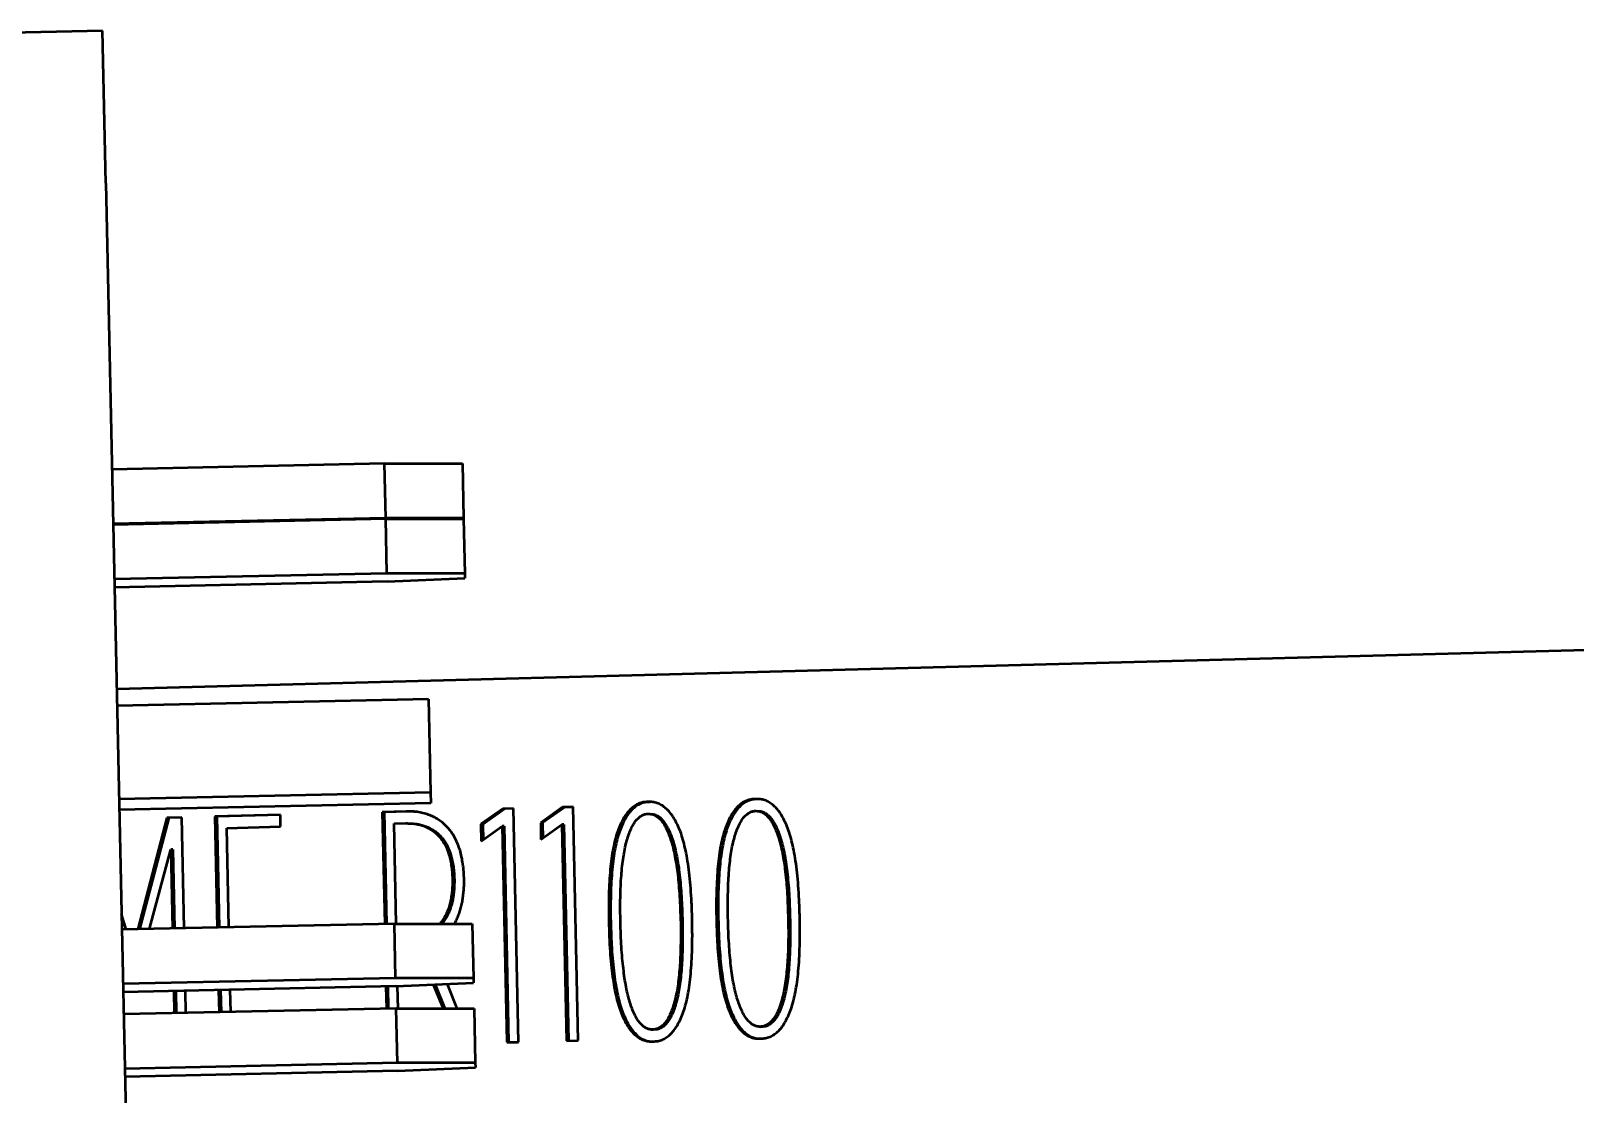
# Model space of a CAD drawing. Header units: millimetres. Extents: x 0 to 2625, y 0 to 1856.
# Drawn here: x 1543.48 to 1563.3, y 1325.81 to 1339.47 of the extents above; entities that cross this region are included whole.
import ezdxf

# ---------------------------------------------------------------- set-up
doc = ezdxf.new("R2010")
doc.units = ezdxf.units.MM
doc.header["$LTSCALE"] = 6.25
doc.layers.add('Visible (ISO)', color=7, linetype='Continuous', lineweight=50)

msp = doc.modelspace()

# ---------------------------------------------------------------- linework, layer by layer
at = {"layer": 'Visible (ISO)'}
for p, q in [((1544.398, 1339.47), (1535.9, 1339.288)), ((1544.44, 1337.514), (1544.398, 1339.47)), ((1544.44, 1337.514), (1545.285, 1298.11)), ((1548.018, 1333.913), (1544.519, 1333.838)), ((1548.033, 1333.213), (1548.018, 1333.913)), ((1548.018, 1333.913), (1549.019, 1333.913)), ((1549.019, 1333.913), (1549.034, 1333.213)), ((1548.033, 1333.213), (1544.534, 1333.138)), ((1548.034, 1333.202), (1544.534, 1333.127)), ((1549.034, 1333.213), (1548.033, 1333.213)), ((1548.049, 1332.502), (1548.034, 1333.202)), ((1548.034, 1333.202), (1549.034, 1333.202)), ((1549.034, 1333.213), (1549.034, 1333.202)), ((1549.034, 1333.202), (1549.049, 1332.502)), ((1548.049, 1332.502), (1544.549, 1332.427)), ((1549.049, 1332.502), (1548.049, 1332.502)), ((1548.051, 1332.399), (1549.05, 1332.441)), ((1549.049, 1332.502), (1549.05, 1332.441)), ((1548.051, 1332.399), (1544.552, 1332.323)), ((1544.58, 1331.018), (1566.082, 1331.593)), ((1548.583, 1330.887), (1544.584, 1330.802)), ((1548.583, 1330.887), (1548.609, 1329.688)), ((1548.609, 1329.688), (1544.61, 1329.602)), ((1548.609, 1329.688), (1548.612, 1329.553)), ((1548.612, 1329.553), (1544.613, 1329.467)), ((1548.296, 1329.445), (1547.989, 1329.438)), ((1547.989, 1329.438), (1548.02, 1328.002)), ((1548.013, 1329.436), (1547.989, 1329.438)), ((1548.32, 1329.444), (1548.013, 1329.436)), ((1548.013, 1329.436), (1548.044, 1328.002)), ((1548.32, 1329.444), (1548.296, 1329.445)), ((1549.538, 1329.479), (1549.255, 1329.281)), ((1549.562, 1329.478), (1549.279, 1329.279)), ((1549.673, 1329.483), (1549.538, 1329.479)), ((1549.562, 1329.478), (1549.538, 1329.479)), ((1549.673, 1329.481), (1549.562, 1329.478)), ((1549.737, 1326.484), (1549.673, 1329.483)), ((1550.305, 1329.5), (1550.023, 1329.301)), ((1550.329, 1329.498), (1550.047, 1329.3)), ((1550.44, 1329.503), (1550.305, 1329.5)), ((1550.329, 1329.498), (1550.305, 1329.5)), ((1550.44, 1329.501), (1550.329, 1329.498)), ((1550.504, 1326.505), (1550.44, 1329.503)), ((1551.424, 1329.566), (1551.4, 1329.568)), ((1552.805, 1329.603), (1552.781, 1329.605)), ((1552.804, 1329.451), (1552.828, 1329.449)), ((1545.225, 1329.364), (1544.849, 1327.934)), ((1545.249, 1329.362), (1544.874, 1327.934)), ((1545.414, 1329.369), (1545.225, 1329.364)), ((1545.249, 1329.362), (1545.225, 1329.364)), ((1545.414, 1329.367), (1545.249, 1329.362)), ((1545.444, 1327.946), (1545.414, 1329.369)), ((1546.681, 1329.403), (1545.841, 1329.38)), ((1545.841, 1329.38), (1545.871, 1327.956)), ((1545.865, 1329.379), (1545.841, 1329.38)), ((1546.681, 1329.401), (1545.865, 1329.379)), ((1545.865, 1329.379), (1545.895, 1327.956)), ((1545.993, 1329.231), (1546.684, 1329.25)), ((1546.684, 1329.25), (1546.681, 1329.403)), ((1548.141, 1329.289), (1548.292, 1329.293)), ((1548.169, 1328.004), (1548.141, 1329.289)), ((1548.364, 1329.291), (1548.388, 1329.289)), ((1549.255, 1329.281), (1549.26, 1329.065)), ((1549.279, 1329.279), (1549.255, 1329.281)), ((1549.26, 1329.065), (1549.529, 1329.258)), ((1549.279, 1329.279), (1549.283, 1329.082)), ((1549.529, 1329.258), (1549.588, 1326.48)), ((1549.553, 1329.256), (1549.529, 1329.258)), ((1549.553, 1329.256), (1549.612, 1326.481)), ((1550.023, 1329.301), (1550.027, 1329.085)), ((1550.047, 1329.3), (1550.023, 1329.301)), ((1550.027, 1329.085), (1550.296, 1329.278)), ((1550.047, 1329.3), (1550.051, 1329.102)), ((1550.296, 1329.278), (1550.356, 1326.501)), ((1550.32, 1329.277), (1550.296, 1329.278)), ((1550.32, 1329.277), (1550.38, 1326.501)), ((1551.422, 1329.414), (1551.446, 1329.412)), ((1546.02, 1327.959), (1545.993, 1329.231)), ((1545, 1327.937), (1545.274, 1328.958)), ((1545.274, 1328.958), (1545.296, 1327.943)), ((1545.298, 1328.956), (1545.274, 1328.958)), ((1545.298, 1328.956), (1545.32, 1327.944)), ((1548.89, 1328.584), (1548.891, 1328.575)), ((1548.914, 1328.582), (1548.89, 1328.584)), ((1548.915, 1328.574), (1548.891, 1328.575)), ((1548.914, 1328.582), (1548.915, 1328.574)), ((1549.039, 1328.584), (1549.039, 1328.592)), ((1544.701, 1327.931), (1544.642, 1328.125)), ((1550.898, 1328.046), (1550.9, 1327.976)), ((1550.922, 1328.044), (1550.898, 1328.046)), ((1550.922, 1328.044), (1550.924, 1327.975)), ((1551.048, 1327.989), (1551.047, 1328.059)), ((1551.819, 1328.07), (1551.821, 1328.001)), ((1551.843, 1328.069), (1551.845, 1327.999)), ((1551.969, 1328.013), (1551.968, 1328.083)), ((1552.279, 1328.083), (1552.281, 1328.013)), ((1552.303, 1328.081), (1552.279, 1328.083)), ((1552.303, 1328.081), (1552.305, 1328.012)), ((1552.43, 1328.026), (1552.428, 1328.096)), ((1553.2, 1328.107), (1553.202, 1328.038)), ((1553.224, 1328.106), (1553.226, 1328.036)), ((1553.35, 1328.05), (1553.349, 1328.12)), ((1548.145, 1328.004), (1544.646, 1327.929)), ((1548.16, 1327.305), (1548.145, 1328.004)), ((1548.145, 1328.004), (1549.145, 1328.004)), ((1549.145, 1328.004), (1549.16, 1327.305)), ((1551.845, 1327.999), (1551.821, 1328.001)), ((1553.226, 1328.036), (1553.202, 1328.038)), ((1548.16, 1327.305), (1544.661, 1327.23)), ((1549.16, 1327.305), (1548.16, 1327.305)), ((1549.16, 1327.305), (1549.162, 1327.244)), ((1548.162, 1327.201), (1544.663, 1327.126)), ((1545.313, 1327.14), (1545.319, 1326.855)), ((1545.337, 1327.14), (1545.343, 1326.855)), ((1545.468, 1326.858), (1545.462, 1327.143)), ((1545.888, 1327.152), (1545.895, 1326.867)), ((1545.912, 1327.153), (1545.919, 1326.868)), ((1546.043, 1326.87), (1546.037, 1327.155)), ((1548.037, 1327.198), (1548.043, 1326.913)), ((1548.061, 1327.199), (1548.067, 1326.914)), ((1548.162, 1327.201), (1549.162, 1327.244)), ((1548.192, 1326.916), (1548.186, 1327.202)), ((1548.644, 1327.222), (1548.769, 1326.916)), ((1548.667, 1327.223), (1548.792, 1326.916)), ((1548.952, 1326.916), (1548.825, 1327.229)), ((1548.168, 1326.916), (1544.669, 1326.841)), ((1548.183, 1326.216), (1548.168, 1326.916)), ((1548.168, 1326.916), (1549.169, 1326.916)), ((1549.169, 1326.916), (1549.184, 1326.216)), ((1552.825, 1326.682), (1552.849, 1326.68)), ((1552.868, 1326.68), (1552.844, 1326.681)), ((1549.588, 1326.48), (1549.737, 1326.484)), ((1550.356, 1326.501), (1550.504, 1326.505)), ((1551.443, 1326.645), (1551.467, 1326.643)), ((1551.487, 1326.643), (1551.463, 1326.644)), ((1551.466, 1326.491), (1551.467, 1326.491)), ((1552.847, 1326.528), (1552.848, 1326.528)), ((1548.183, 1326.216), (1544.684, 1326.141)), ((1548.186, 1326.112), (1544.686, 1326.037)), ((1549.184, 1326.216), (1548.183, 1326.216)), ((1548.186, 1326.112), (1549.185, 1326.155)), ((1549.184, 1326.216), (1549.185, 1326.155))]:
    msp.add_line(p, q, dxfattribs=at)
for points, knots in [([(1549.039, 1328.592), (1549.038, 1328.627), (1549.035, 1328.694), (1549.022, 1328.791), (1549.005, 1328.882), (1548.983, 1328.966), (1548.953, 1329.043), (1548.919, 1329.115), (1548.878, 1329.18), (1548.832, 1329.237), (1548.78, 1329.288), (1548.724, 1329.332), (1548.664, 1329.369), (1548.599, 1329.399), (1548.529, 1329.421), (1548.455, 1329.437), (1548.377, 1329.445), (1548.323, 1329.445), (1548.296, 1329.445)], [0, 0, 0, 0, 0.07965, 0.154511, 0.225278, 0.292309, 0.355895, 0.416753, 0.475698, 0.533075, 0.58939, 0.644693, 0.700068, 0.755831, 0.813396, 0.872842, 0.934993, 1, 1, 1, 1]), ([(1551.4, 1329.568), (1551.38, 1329.567), (1551.34, 1329.565), (1551.283, 1329.547), (1551.229, 1329.519), (1551.179, 1329.479), (1551.133, 1329.428), (1551.09, 1329.365), (1551.052, 1329.291), (1551.016, 1329.206), (1550.984, 1329.109), (1550.959, 1328.997), (1550.936, 1328.873), (1550.919, 1328.734), (1550.907, 1328.581), (1550.899, 1328.415), (1550.896, 1328.235), (1550.897, 1328.11), (1550.898, 1328.046)], [0, 0, 0, 0, 0.035505, 0.070321, 0.105352, 0.142144, 0.181992, 0.225301, 0.273085, 0.325736, 0.384145, 0.449484, 0.52226, 0.602207, 0.689878, 0.785478, 0.8887, 1, 1, 1, 1]), ([(1551.424, 1329.566), (1551.404, 1329.566), (1551.364, 1329.564), (1551.307, 1329.546), (1551.253, 1329.517), (1551.203, 1329.477), (1551.157, 1329.426), (1551.114, 1329.363), (1551.076, 1329.289), (1551.04, 1329.204), (1551.008, 1329.107), (1550.983, 1328.996), (1550.96, 1328.871), (1550.943, 1328.732), (1550.931, 1328.58), (1550.923, 1328.414), (1550.92, 1328.233), (1550.921, 1328.109), (1550.922, 1328.044)], [0, 0, 0, 0, 0.035505, 0.070321, 0.105352, 0.142144, 0.181992, 0.225301, 0.273085, 0.325736, 0.384145, 0.449484, 0.52226, 0.602207, 0.689878, 0.785478, 0.8887, 1, 1, 1, 1]), ([(1551.968, 1328.083), (1551.966, 1328.148), (1551.962, 1328.272), (1551.951, 1328.451), (1551.935, 1328.617), (1551.917, 1328.768), (1551.894, 1328.905), (1551.866, 1329.028), (1551.836, 1329.137), (1551.8, 1329.232), (1551.76, 1329.314), (1551.719, 1329.385), (1551.674, 1329.445), (1551.625, 1329.492), (1551.574, 1329.529), (1551.519, 1329.554), (1551.46, 1329.568), (1551.42, 1329.568), (1551.4, 1329.568)], [0, 0, 0, 0, 0.111549, 0.214818, 0.310436, 0.39845, 0.478358, 0.551069, 0.616319, 0.674622, 0.726832, 0.774494, 0.817688, 0.857188, 0.894124, 0.929139, 0.964001, 1, 1, 1, 1]), ([(1552.781, 1329.605), (1552.761, 1329.604), (1552.722, 1329.602), (1552.664, 1329.584), (1552.61, 1329.556), (1552.56, 1329.516), (1552.514, 1329.464), (1552.471, 1329.402), (1552.433, 1329.328), (1552.397, 1329.243), (1552.366, 1329.146), (1552.34, 1329.034), (1552.317, 1328.91), (1552.3, 1328.771), (1552.289, 1328.618), (1552.28, 1328.452), (1552.277, 1328.272), (1552.278, 1328.147), (1552.279, 1328.083)], [0, 0, 0, 0, 0.035505, 0.070321, 0.105352, 0.142144, 0.181992, 0.225301, 0.273085, 0.325736, 0.384145, 0.449484, 0.52226, 0.602207, 0.689878, 0.785478, 0.8887, 1, 1, 1, 1]), ([(1552.805, 1329.603), (1552.785, 1329.602), (1552.746, 1329.601), (1552.688, 1329.583), (1552.634, 1329.554), (1552.584, 1329.514), (1552.538, 1329.463), (1552.495, 1329.4), (1552.457, 1329.326), (1552.421, 1329.241), (1552.39, 1329.144), (1552.364, 1329.033), (1552.342, 1328.908), (1552.324, 1328.769), (1552.313, 1328.617), (1552.304, 1328.451), (1552.301, 1328.27), (1552.302, 1328.146), (1552.303, 1328.081)], [0, 0, 0, 0, 0.035505, 0.070321, 0.105352, 0.142144, 0.181992, 0.225301, 0.273085, 0.325736, 0.384145, 0.449484, 0.52226, 0.602207, 0.689878, 0.785478, 0.8887, 1, 1, 1, 1]), ([(1552.428, 1328.096), (1552.427, 1328.151), (1552.425, 1328.257), (1552.428, 1328.411), (1552.433, 1328.555), (1552.442, 1328.687), (1552.453, 1328.809), (1552.469, 1328.92), (1552.487, 1329.02), (1552.51, 1329.11), (1552.535, 1329.189), (1552.563, 1329.258), (1552.594, 1329.316), (1552.625, 1329.365), (1552.662, 1329.402), (1552.7, 1329.43), (1552.741, 1329.448), (1552.77, 1329.451), (1552.785, 1329.452)], [0, 0, 0, 0, 0.110262, 0.213766, 0.309931, 0.398859, 0.480559, 0.555653, 0.623822, 0.68577, 0.741127, 0.790951, 0.83488, 0.87394, 0.908766, 0.940439, 0.970027, 1, 1, 1, 1]), ([(1553.349, 1328.12), (1553.347, 1328.185), (1553.343, 1328.309), (1553.332, 1328.488), (1553.316, 1328.654), (1553.298, 1328.805), (1553.275, 1328.942), (1553.247, 1329.065), (1553.217, 1329.174), (1553.181, 1329.269), (1553.142, 1329.351), (1553.101, 1329.422), (1553.055, 1329.482), (1553.006, 1329.529), (1552.955, 1329.566), (1552.9, 1329.591), (1552.842, 1329.605), (1552.802, 1329.605), (1552.781, 1329.605)], [0, 0, 0, 0, 0.111549, 0.214818, 0.310436, 0.39845, 0.478358, 0.551069, 0.616319, 0.674622, 0.726832, 0.774494, 0.817688, 0.857188, 0.894124, 0.929139, 0.964001, 1, 1, 1, 1]), ([(1552.785, 1329.452), (1552.799, 1329.451), (1552.828, 1329.45), (1552.871, 1329.435), (1552.91, 1329.408), (1552.948, 1329.372), (1552.982, 1329.325), (1553.015, 1329.268), (1553.046, 1329.199), (1553.074, 1329.121), (1553.101, 1329.032), (1553.123, 1328.932), (1553.144, 1328.821), (1553.161, 1328.699), (1553.175, 1328.567), (1553.187, 1328.423), (1553.195, 1328.269), (1553.198, 1328.162), (1553.2, 1328.107)], [0, 0, 0, 0, 0.029799, 0.059601, 0.091318, 0.126226, 0.165391, 0.209422, 0.259332, 0.315144, 0.377127, 0.445303, 0.520366, 0.602459, 0.691243, 0.786849, 0.889752, 1, 1, 1, 1]), ([(1552.828, 1329.449), (1552.836, 1329.449), (1552.858, 1329.447), (1552.895, 1329.433), (1552.934, 1329.407), (1552.972, 1329.371), (1553.006, 1329.323), (1553.039, 1329.266), (1553.07, 1329.198), (1553.098, 1329.119), (1553.125, 1329.03), (1553.148, 1328.93), (1553.168, 1328.819), (1553.185, 1328.698), (1553.199, 1328.565), (1553.211, 1328.422), (1553.219, 1328.268), (1553.222, 1328.161), (1553.224, 1328.106)], [0.0130166, 0.0130166, 0.0130166, 0.0130166, 0.0297992, 0.0596012, 0.0913175, 0.1262262, 0.1653906, 0.2094219, 0.2593322, 0.3151435, 0.3771272, 0.4453027, 0.5203663, 0.6024595, 0.6912435, 0.7868493, 0.8897524, 1, 1, 1, 1]), ([(1548.292, 1329.293), (1548.313, 1329.293), (1548.355, 1329.292), (1548.417, 1329.286), (1548.475, 1329.273), (1548.531, 1329.256), (1548.582, 1329.231), (1548.632, 1329.203), (1548.677, 1329.167), (1548.719, 1329.126), (1548.757, 1329.079), (1548.79, 1329.026), (1548.819, 1328.967), (1548.842, 1328.902), (1548.862, 1328.831), (1548.876, 1328.754), (1548.886, 1328.671), (1548.889, 1328.614), (1548.89, 1328.584)], [0, 0, 0, 0, 0.062007, 0.121488, 0.179155, 0.234766, 0.289357, 0.343625, 0.398372, 0.454001, 0.511188, 0.570118, 0.631697, 0.696642, 0.765392, 0.838714, 0.916651, 1, 1, 1, 1]), ([(1548.388, 1329.289), (1548.406, 1329.288), (1548.443, 1329.284), (1548.499, 1329.272), (1548.555, 1329.254), (1548.606, 1329.23), (1548.656, 1329.201), (1548.701, 1329.165), (1548.743, 1329.124), (1548.781, 1329.078), (1548.814, 1329.024), (1548.843, 1328.965), (1548.866, 1328.9), (1548.886, 1328.829), (1548.9, 1328.752), (1548.911, 1328.669), (1548.913, 1328.612), (1548.914, 1328.582)], [0.0695943, 0.0695943, 0.0695943, 0.0695943, 0.1214879, 0.179155, 0.2347662, 0.289357, 0.3436252, 0.3983721, 0.4540013, 0.5111877, 0.5701176, 0.6316965, 0.6966422, 0.7653923, 0.838714, 0.9166505, 1, 1, 1, 1]), ([(1551.047, 1328.059), (1551.046, 1328.114), (1551.044, 1328.22), (1551.047, 1328.374), (1551.051, 1328.518), (1551.061, 1328.65), (1551.072, 1328.772), (1551.088, 1328.883), (1551.106, 1328.983), (1551.129, 1329.073), (1551.154, 1329.152), (1551.181, 1329.221), (1551.212, 1329.279), (1551.244, 1329.328), (1551.281, 1329.365), (1551.319, 1329.393), (1551.36, 1329.411), (1551.389, 1329.414), (1551.403, 1329.415)], [0, 0, 0, 0, 0.110262, 0.213766, 0.309931, 0.398859, 0.480559, 0.555653, 0.623822, 0.68577, 0.741127, 0.790951, 0.83488, 0.87394, 0.908766, 0.940439, 0.970027, 1, 1, 1, 1]), ([(1551.403, 1329.415), (1551.418, 1329.414), (1551.447, 1329.413), (1551.49, 1329.398), (1551.529, 1329.371), (1551.567, 1329.335), (1551.601, 1329.288), (1551.634, 1329.231), (1551.664, 1329.162), (1551.693, 1329.084), (1551.72, 1328.995), (1551.742, 1328.895), (1551.762, 1328.784), (1551.78, 1328.662), (1551.794, 1328.53), (1551.805, 1328.386), (1551.814, 1328.232), (1551.817, 1328.126), (1551.819, 1328.07)], [0, 0, 0, 0, 0.029799, 0.059601, 0.091318, 0.126226, 0.165391, 0.209422, 0.259332, 0.315144, 0.377127, 0.445303, 0.520366, 0.602459, 0.691243, 0.786849, 0.889752, 1, 1, 1, 1]), ([(1551.446, 1329.412), (1551.455, 1329.412), (1551.477, 1329.41), (1551.514, 1329.396), (1551.553, 1329.37), (1551.591, 1329.334), (1551.625, 1329.286), (1551.658, 1329.229), (1551.689, 1329.161), (1551.717, 1329.082), (1551.744, 1328.993), (1551.766, 1328.893), (1551.787, 1328.783), (1551.804, 1328.661), (1551.818, 1328.528), (1551.829, 1328.385), (1551.838, 1328.231), (1551.841, 1328.124), (1551.843, 1328.069)], [0.0130166, 0.0130166, 0.0130166, 0.0130166, 0.0297992, 0.0596012, 0.0913175, 0.1262262, 0.1653906, 0.2094219, 0.2593322, 0.3151435, 0.3771272, 0.4453027, 0.5203663, 0.6024595, 0.6912435, 0.7868493, 0.8897524, 1, 1, 1, 1]), ([(1548.891, 1328.575), (1548.89, 1328.546), (1548.89, 1328.49), (1548.884, 1328.409), (1548.874, 1328.332), (1548.858, 1328.26), (1548.838, 1328.193), (1548.812, 1328.132), (1548.782, 1328.075), (1548.754, 1328.034), (1548.735, 1328.011), (1548.73, 1328.004)], [0, 0, 0, 0, 0.0809036, 0.1574744, 0.2294135, 0.29788, 0.3630524, 0.4253059, 0.4848115, 0.5430033, 0.5675742, 0.5675742, 0.5675742, 0.5675742]), ([(1548.915, 1328.574), (1548.915, 1328.545), (1548.914, 1328.489), (1548.908, 1328.407), (1548.898, 1328.33), (1548.882, 1328.259), (1548.862, 1328.192), (1548.836, 1328.13), (1548.806, 1328.074), (1548.778, 1328.033), (1548.76, 1328.01), (1548.755, 1328.004)], [0, 0, 0, 0, 0.0809036, 0.1574744, 0.2294135, 0.29788, 0.3630524, 0.4253059, 0.4848115, 0.5430033, 0.5656377, 0.5656377, 0.5656377, 0.5656377]), ([(1548.918, 1328.004), (1548.926, 1328.018), (1548.942, 1328.049), (1548.964, 1328.102), (1548.986, 1328.162), (1549.003, 1328.225), (1549.019, 1328.291), (1549.028, 1328.36), (1549.036, 1328.432), (1549.04, 1328.507), (1549.039, 1328.558), (1549.039, 1328.584)], [0.4113088, 0.4113088, 0.4113088, 0.4113088, 0.4560883, 0.5171824, 0.5798543, 0.643985, 0.7103823, 0.7788452, 0.8498444, 0.9234953, 1, 1, 1, 1]), ([(1552.848, 1326.528), (1552.868, 1326.529), (1552.908, 1326.531), (1552.965, 1326.549), (1553.019, 1326.577), (1553.069, 1326.617), (1553.116, 1326.668), (1553.158, 1326.731), (1553.196, 1326.805), (1553.232, 1326.89), (1553.264, 1326.987), (1553.289, 1327.099), (1553.312, 1327.223), (1553.329, 1327.362), (1553.341, 1327.514), (1553.349, 1327.681), (1553.352, 1327.861), (1553.351, 1327.986), (1553.35, 1328.05)], [0, 0, 0, 0, 0.035522, 0.070337, 0.105367, 0.142159, 0.182006, 0.225315, 0.273098, 0.325747, 0.384156, 0.449493, 0.522268, 0.602214, 0.689884, 0.785482, 0.888702, 1, 1, 1, 1]), ([(1550.9, 1327.976), (1550.902, 1327.912), (1550.905, 1327.787), (1550.916, 1327.608), (1550.932, 1327.442), (1550.95, 1327.291), (1550.973, 1327.154), (1551.001, 1327.031), (1551.031, 1326.922), (1551.067, 1326.827), (1551.106, 1326.745), (1551.148, 1326.674), (1551.193, 1326.614), (1551.242, 1326.567), (1551.293, 1326.53), (1551.348, 1326.505), (1551.406, 1326.491), (1551.446, 1326.491), (1551.466, 1326.491)], [0, 0, 0, 0, 0.111907, 0.215176, 0.310794, 0.398807, 0.478715, 0.551426, 0.616676, 0.674979, 0.727188, 0.77485, 0.818044, 0.857544, 0.894479, 0.929494, 0.964357, 1, 1, 1, 1]), ([(1550.924, 1327.975), (1550.926, 1327.91), (1550.929, 1327.786), (1550.94, 1327.606), (1550.956, 1327.441), (1550.974, 1327.29), (1550.997, 1327.152), (1551.025, 1327.03), (1551.055, 1326.92), (1551.091, 1326.826), (1551.13, 1326.744), (1551.172, 1326.672), (1551.217, 1326.613), (1551.266, 1326.565), (1551.317, 1326.528), (1551.372, 1326.503), (1551.412, 1326.494), (1551.432, 1326.491), (1551.433, 1326.491)], [0, 0, 0, 0, 0.1119072, 0.215176, 0.3107942, 0.3988072, 0.4787147, 0.5514258, 0.6166761, 0.6749787, 0.7271885, 0.7748504, 0.8180439, 0.8575436, 0.8944795, 0.9294941, 0.9643565, 0.96607, 0.96607, 0.96607, 0.96607]), ([(1551.463, 1326.644), (1551.448, 1326.645), (1551.419, 1326.646), (1551.377, 1326.661), (1551.338, 1326.688), (1551.3, 1326.724), (1551.266, 1326.771), (1551.233, 1326.828), (1551.202, 1326.897), (1551.174, 1326.975), (1551.147, 1327.064), (1551.125, 1327.165), (1551.104, 1327.275), (1551.088, 1327.397), (1551.073, 1327.529), (1551.062, 1327.673), (1551.053, 1327.827), (1551.05, 1327.934), (1551.048, 1327.989)], [0.0002006, 0.0002006, 0.0002006, 0.0002006, 0.0301886, 0.0596053, 0.0913222, 0.1262315, 0.1653966, 0.2094286, 0.2593398, 0.3151521, 0.3771368, 0.4457157, 0.5207805, 0.6024162, 0.6912389, 0.787257, 0.8901618, 1, 1, 1, 1]), ([(1551.821, 1328.001), (1551.821, 1327.946), (1551.822, 1327.839), (1551.82, 1327.685), (1551.815, 1327.541), (1551.807, 1327.409), (1551.795, 1327.287), (1551.779, 1327.176), (1551.761, 1327.076), (1551.738, 1326.986), (1551.713, 1326.907), (1551.685, 1326.838), (1551.655, 1326.78), (1551.623, 1326.731), (1551.586, 1326.694), (1551.548, 1326.666), (1551.506, 1326.648), (1551.478, 1326.645), (1551.463, 1326.644)], [0, 0, 0, 0, 0.1105991, 0.2140173, 0.3101018, 0.3989185, 0.4806024, 0.555634, 0.6237468, 0.6856431, 0.7409545, 0.7907368, 0.8346298, 0.8736567, 0.908454, 0.9401005, 0.9700517, 0.9998097, 0.9998097, 0.9998097, 0.9998097]), ([(1551.467, 1326.491), (1551.487, 1326.492), (1551.527, 1326.494), (1551.584, 1326.512), (1551.638, 1326.54), (1551.688, 1326.58), (1551.734, 1326.631), (1551.777, 1326.694), (1551.815, 1326.768), (1551.851, 1326.853), (1551.882, 1326.95), (1551.908, 1327.062), (1551.931, 1327.186), (1551.948, 1327.325), (1551.959, 1327.478), (1551.968, 1327.644), (1551.971, 1327.824), (1551.97, 1327.949), (1551.969, 1328.013)], [0, 0, 0, 0, 0.035522, 0.070337, 0.105367, 0.142159, 0.182006, 0.225315, 0.273098, 0.325747, 0.384156, 0.449493, 0.522268, 0.602214, 0.689884, 0.785482, 0.888702, 1, 1, 1, 1]), ([(1551.845, 1327.999), (1551.845, 1327.944), (1551.847, 1327.838), (1551.844, 1327.683), (1551.839, 1327.54), (1551.831, 1327.407), (1551.819, 1327.285), (1551.803, 1327.174), (1551.785, 1327.074), (1551.762, 1326.985), (1551.737, 1326.905), (1551.71, 1326.836), (1551.679, 1326.778), (1551.647, 1326.729), (1551.61, 1326.692), (1551.572, 1326.664), (1551.53, 1326.646), (1551.502, 1326.644), (1551.487, 1326.643)], [0, 0, 0, 0, 0.1105991, 0.2140173, 0.3101018, 0.3989185, 0.4806024, 0.555634, 0.6237468, 0.6856431, 0.7409545, 0.7907368, 0.8346298, 0.8736567, 0.908454, 0.9401005, 0.9700517, 0.9998097, 0.9998097, 0.9998097, 0.9998097]), ([(1552.281, 1328.013), (1552.283, 1327.949), (1552.286, 1327.824), (1552.297, 1327.645), (1552.313, 1327.479), (1552.331, 1327.328), (1552.354, 1327.191), (1552.382, 1327.068), (1552.413, 1326.959), (1552.448, 1326.864), (1552.488, 1326.782), (1552.529, 1326.711), (1552.574, 1326.651), (1552.623, 1326.604), (1552.674, 1326.567), (1552.729, 1326.542), (1552.788, 1326.528), (1552.827, 1326.528), (1552.847, 1326.528)], [0, 0, 0, 0, 0.111907, 0.215176, 0.310794, 0.398807, 0.478715, 0.551426, 0.616676, 0.674979, 0.727188, 0.77485, 0.818044, 0.857544, 0.894479, 0.929494, 0.964357, 1, 1, 1, 1]), ([(1552.305, 1328.012), (1552.307, 1327.947), (1552.31, 1327.822), (1552.321, 1327.643), (1552.337, 1327.478), (1552.355, 1327.326), (1552.378, 1327.189), (1552.406, 1327.067), (1552.437, 1326.957), (1552.472, 1326.863), (1552.512, 1326.781), (1552.553, 1326.709), (1552.598, 1326.65), (1552.647, 1326.602), (1552.698, 1326.565), (1552.753, 1326.54), (1552.793, 1326.531), (1552.813, 1326.528), (1552.814, 1326.528)], [0, 0, 0, 0, 0.1119072, 0.215176, 0.3107942, 0.3988072, 0.4787147, 0.5514258, 0.6166761, 0.6749787, 0.7271885, 0.7748504, 0.8180439, 0.8575436, 0.8944795, 0.9294941, 0.9643565, 0.96607, 0.96607, 0.96607, 0.96607]), ([(1552.844, 1326.681), (1552.83, 1326.682), (1552.801, 1326.682), (1552.758, 1326.698), (1552.719, 1326.725), (1552.681, 1326.761), (1552.647, 1326.808), (1552.614, 1326.865), (1552.584, 1326.934), (1552.555, 1327.012), (1552.528, 1327.101), (1552.506, 1327.202), (1552.485, 1327.312), (1552.469, 1327.434), (1552.454, 1327.566), (1552.443, 1327.71), (1552.434, 1327.864), (1552.431, 1327.971), (1552.43, 1328.026)], [0.0002006, 0.0002006, 0.0002006, 0.0002006, 0.0301886, 0.0596053, 0.0913222, 0.1262315, 0.1653966, 0.2094286, 0.2593398, 0.3151521, 0.3771368, 0.4457157, 0.5207805, 0.6024162, 0.6912389, 0.787257, 0.8901618, 1, 1, 1, 1]), ([(1553.202, 1328.038), (1553.202, 1327.983), (1553.204, 1327.876), (1553.202, 1327.722), (1553.196, 1327.578), (1553.188, 1327.446), (1553.176, 1327.324), (1553.16, 1327.213), (1553.142, 1327.113), (1553.119, 1327.023), (1553.094, 1326.944), (1553.067, 1326.875), (1553.036, 1326.817), (1553.004, 1326.768), (1552.967, 1326.731), (1552.929, 1326.703), (1552.888, 1326.685), (1552.859, 1326.682), (1552.844, 1326.681)], [0, 0, 0, 0, 0.1105991, 0.2140173, 0.3101018, 0.3989185, 0.4806024, 0.555634, 0.6237468, 0.6856431, 0.7409545, 0.7907368, 0.8346298, 0.8736567, 0.908454, 0.9401005, 0.9700517, 0.9998097, 0.9998097, 0.9998097, 0.9998097]), ([(1553.226, 1328.036), (1553.227, 1327.981), (1553.228, 1327.875), (1553.226, 1327.72), (1553.22, 1327.577), (1553.212, 1327.444), (1553.2, 1327.322), (1553.184, 1327.211), (1553.166, 1327.111), (1553.143, 1327.021), (1553.118, 1326.942), (1553.091, 1326.873), (1553.06, 1326.815), (1553.028, 1326.766), (1552.991, 1326.729), (1552.953, 1326.701), (1552.912, 1326.683), (1552.883, 1326.681), (1552.868, 1326.68)], [0, 0, 0, 0, 0.1105991, 0.2140173, 0.3101018, 0.3989185, 0.4806024, 0.555634, 0.6237468, 0.6856431, 0.7409545, 0.7907368, 0.8346298, 0.8736567, 0.908454, 0.9401005, 0.9700517, 0.9998097, 0.9998097, 0.9998097, 0.9998097])]:
    msp.add_open_spline(points, degree=3, knots=knots, dxfattribs=at)
for points in [[(1548.398, 1329.443), (1548.372, 1329.444), (1548.346, 1329.444), (1548.32, 1329.444)], [(1551.458, 1329.566), (1551.447, 1329.567), (1551.435, 1329.567), (1551.424, 1329.566)], [(1552.839, 1329.603), (1552.828, 1329.604), (1552.817, 1329.603), (1552.805, 1329.603)], [(1552.868, 1326.68), (1552.862, 1326.68), (1552.855, 1326.68), (1552.849, 1326.68)], [(1551.487, 1326.643), (1551.481, 1326.643), (1551.474, 1326.643), (1551.467, 1326.643)]]:
    msp.add_open_spline(points, degree=3, dxfattribs=at)

doc.saveas('drawing.dxf')
